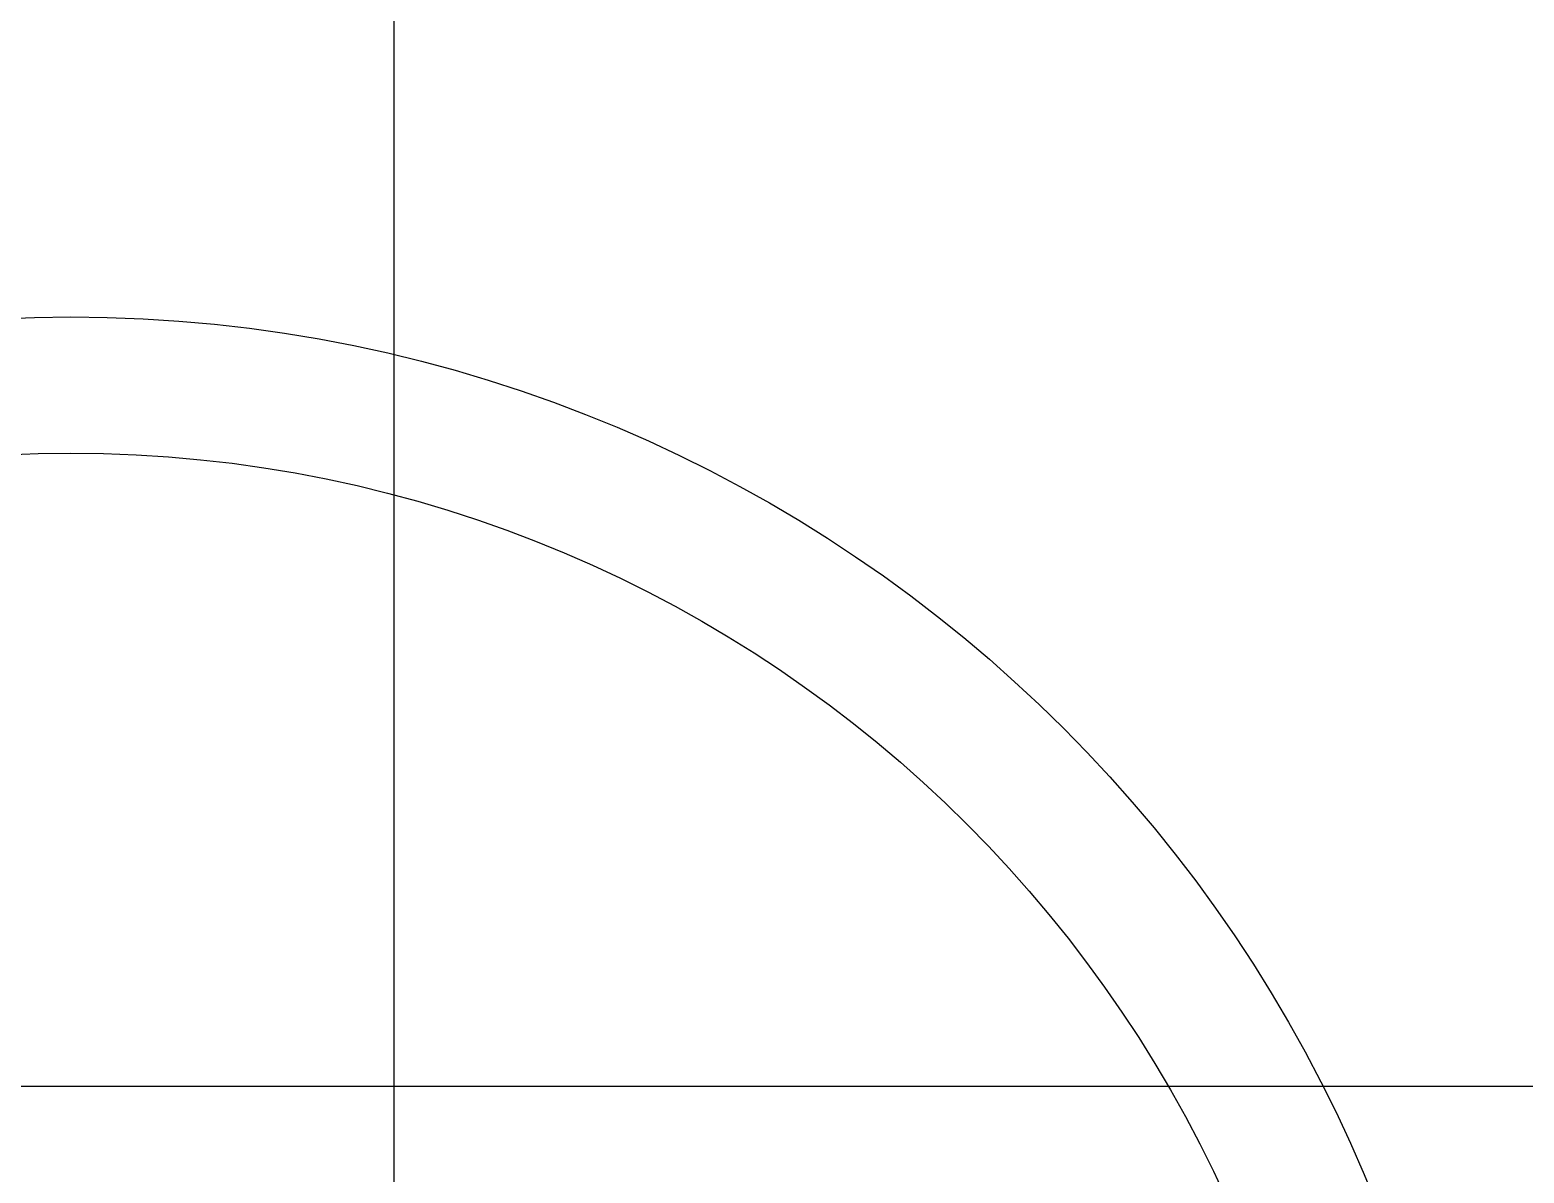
# Model space of a CAD drawing. Header units: metres. Extents: x -325 to 301, y -147 to 149.
# Drawn here: x 71.762 to 73.7, y 83.344 to 84.827 of the extents above; entities that cross this region are included whole.
import ezdxf

# ---------------------------------------------------------------- set-up
doc = ezdxf.new("R2010")
doc.units = ezdxf.units.M
doc.layers.add('-aux', color=50, linetype='Continuous', plot=False)
doc.layers.add('-AUX-TWQ', color=1, linetype='Continuous', plot=False)

msp = doc.modelspace()

# ---------------------------------------------------------------- linework, layer by layer
at = {"layer": '-aux'}
for points in [[(72.23447743480324, 3.456691224966903), (72.23447743480324, 133.4566912249669)], [(12.23447743480324, 83.4566912249669), (142.2344774348032, 83.4566912249669)]]:
    msp.add_lwpolyline(points, dxfattribs=at)
at = {"layer": '-AUX-TWQ'}
for radius in [1.820887697150468, 1.644287805263133]:
    msp.add_circle((71.81497255499126, 82.6333612604479), radius, dxfattribs=at)

doc.saveas('drawing.dxf')
